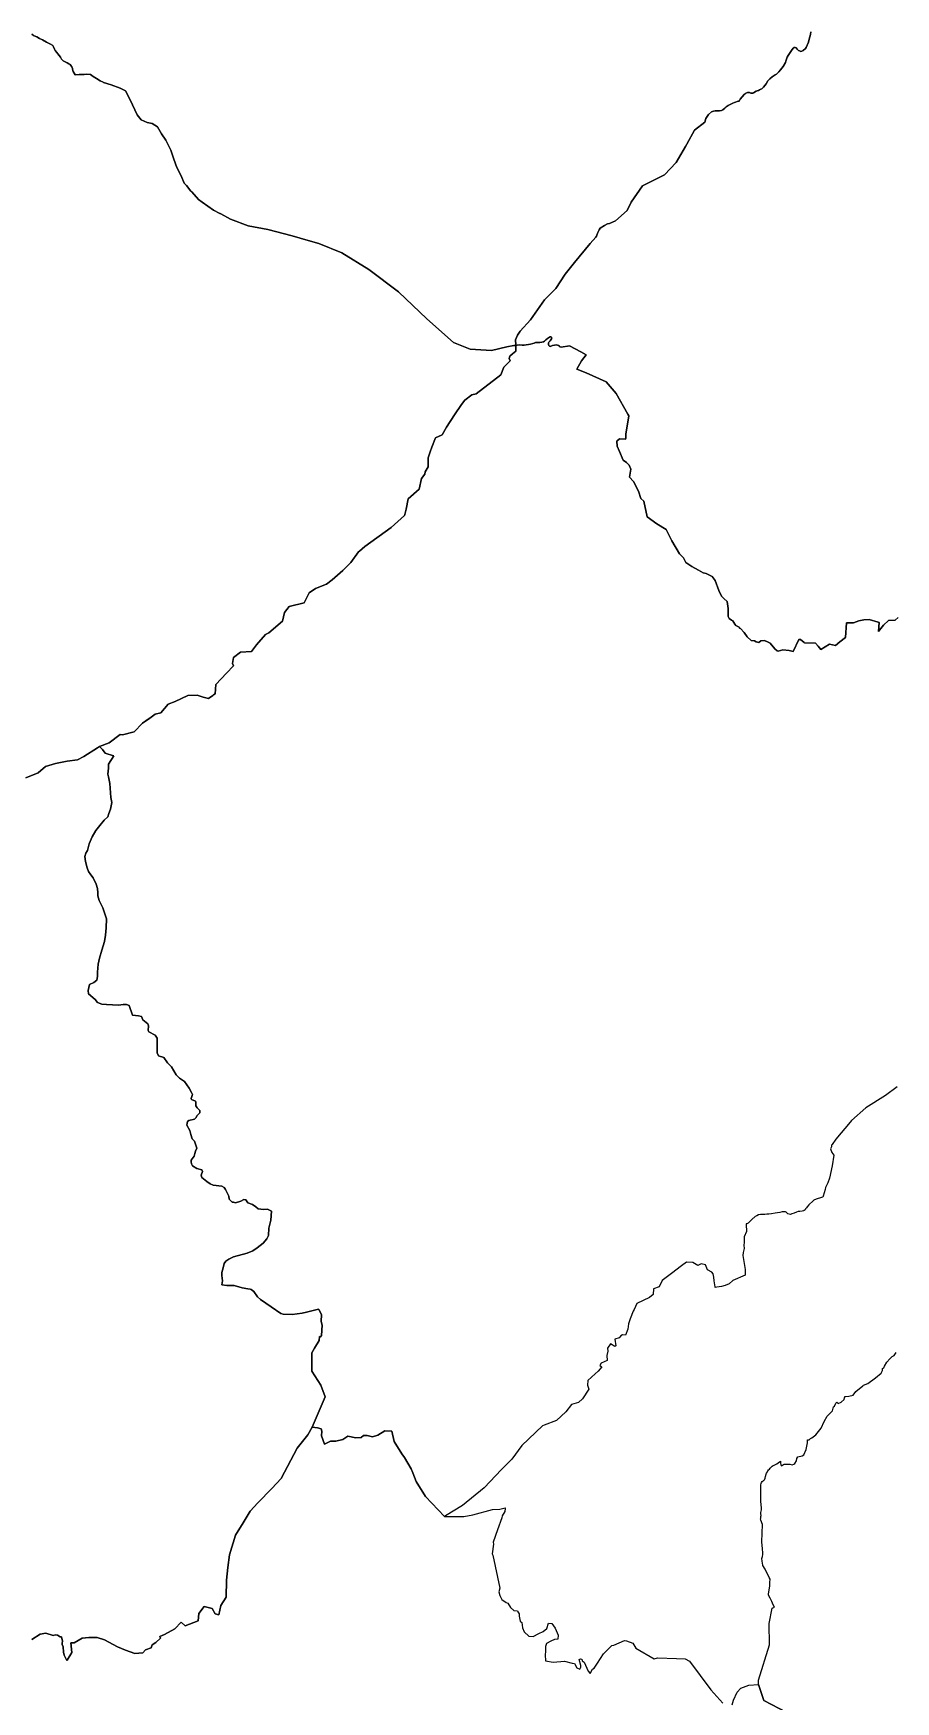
# Model space of a CAD drawing. Header units: metres. Extents: x 245125 to 394351, y 270578 to 4233311.
# Drawn here: x 297692 to 302523, y 4188598 to 4197938 of the extents above; entities that cross this region are included whole.
import ezdxf
from ezdxf.lldxf.tags import DXFTag

# ---------------------------------------------------------------- set-up
doc = ezdxf.new("R2010")
doc.units = ezdxf.units.M
doc.layers.add('ASTOTA', color=7, linetype='Continuous')
tags = doc.linetypes.add('HIDDEN', pattern=[0.375, 0.25, -0.125]).pattern_tags.tags
tags[6:7] = [DXFTag(74, 4), DXFTag(75, 0), DXFTag(340, '0'), DXFTag(46, 1.0), DXFTag(50, 0.0), DXFTag(44, 0.0), DXFTag(45, 0.0)]
tags[4:5] = [DXFTag(74, 4), DXFTag(75, 0), DXFTag(340, '0'), DXFTag(46, 1.0), DXFTag(50, 0.0), DXFTag(44, 0.0), DXFTag(45, 0.0)]

msp = doc.modelspace()

# ---------------------------------------------------------------- linework, layer by layer
at = {"layer": 'ASTOTA', "color": 253, "linetype": 'HIDDEN', "ltscale": 300}
for points in [[(297682.9, 4197932.8), (297692.6, 4197926.1), (297705.9, 4197920.8), (297712.2, 4197917.8), (297726.1, 4197910.1), (297743.1, 4197901.7), (297766.8, 4197888.5), (297770.6, 4197886.6), (297788.6, 4197877.5), (297801.8, 4197869.6), (297806.1, 4197862.8), (297810.8, 4197849.4), (297814.6, 4197842.9), (297824.7, 4197830.2), (297830.1, 4197822.7), (297843.9, 4197803.9), (297850.1, 4197793.9), (297860.1, 4197784.1), (297867.7, 4197779.9), (297870.1, 4197778.6), (297882, 4197772.6), (297890.9, 4197768.1), (297898, 4197763.2), (297902.6, 4197758.6), (297907.8, 4197751), (297911.5, 4197740.7), (297913, 4197729.1), (297914.6, 4197724.6), (297920.2, 4197714.7), (297927.2, 4197705.5), (297948.1, 4197707.9), (297968.2, 4197707.4), (297976.3, 4197707.2), (297992.5, 4197709), (298013.2, 4197708.2), (298027.6, 4197697.1), (298046.5, 4197685.2), (298066.7, 4197672.1), (298083.9, 4197664.4), (298085.9, 4197663.2), (298127.8, 4197650.5), (298179, 4197631), (298209.3, 4197617), (298234.5, 4197565.9), (298273.1, 4197481.8), (298296.1, 4197454.2), (298329.9, 4197438.4), (298357.1, 4197433.3), (298387.3, 4197414.3), (298409.7, 4197375), (298434, 4197339.8), (298462.3, 4197284.2), (298477.7, 4197238.5), (298489.1, 4197207.6), (298496.5, 4197187.4), (298520.4, 4197140.2), (298537.4, 4197099.5), (298550.6, 4197086.3), (298575.3, 4197055.2), (298575.7, 4197054.7), (298578, 4197051.8), (298579.3, 4197050.1), (298618, 4197007.1), (298638.3, 4196992.9), (298700.9, 4196949.1), (298738, 4196929.4), (298738.1, 4196929.4), (298742.3, 4196927.2), (298742.7, 4196926.9), (298796.3, 4196898.5), (298896.1, 4196861.2), (299006.9, 4196839.9), (299141.9, 4196803.9), (299232.8, 4196778.7), (299291.9, 4196762.3), (299421, 4196709.3), (299572.4, 4196615.4), (299738.2, 4196491.1), (299896, 4196339.8), (300045.8, 4196207.6), (300140, 4196170.7), (300258.6, 4196162.1), (300344.9, 4196183), (300385.1, 4196189.6), (300394.6, 4196191.2), (300394.6, 4196189.2), (300394.6, 4196188.4), (300394.7, 4196158), (300376, 4196143.8), (300360.9, 4196131), (300358.8, 4196117.7), (300363.7, 4196104.9), (300327.5, 4196068.7), (300311.7, 4196025.5), (300172.4, 4195920.6), (300149.4, 4195914.2), (300110.1, 4195885.1), (300091.7, 4195859.5), (300052, 4195803), (300006.9, 4195734), (299983.6, 4195691.1), (299945.3, 4195674.1), (299925.6, 4195621.6), (299915.9, 4195594.5), (299904.1, 4195561), (299904.6, 4195511.4), (299888.2, 4195483.5), (299885, 4195470.1), (299866.4, 4195445.7), (299853.8, 4195385.9), (299792, 4195331.9), (299780.2, 4195275), (299773.2, 4195244.5), (299772.3, 4195239.6), (299696.2, 4195172.5), (299549.1, 4195065.5), (299518.9, 4195038.4), (299514.6, 4195034.5), (299471, 4194975.5), (299425.3, 4194931.2), (299365.8, 4194877.8), (299334.1, 4194853.7), (299272.7, 4194830.7), (299238.5, 4194806.3), (299209.6, 4194749.6), (299125.6, 4194729.3), (299099.6, 4194694.9), (299088.9, 4194646.4), (299011.5, 4194581.4), (298992.4, 4194571.8), (298943.1, 4194514.5), (298915.3, 4194477.9), (298853.7, 4194472.9), (298813.4, 4194443.3), (298807.6, 4194409.7), (298814.1, 4194396.2), (298774.1, 4194356.2), (298715.4, 4194292.5), (298710.8, 4194240.3), (298701.9, 4194234.1), (298697.8, 4194231.2), (298673.8, 4194214.4), (298643.6, 4194220.8), (298610.2, 4194233.5), (298558.1, 4194230.8), (298487.3, 4194197.9), (298448.3, 4194182), (298407.1, 4194134.4), (298375.1, 4194127.2), (298344.1, 4194104), (298341.3, 4194102.1), (298336.1, 4194098.5), (298303.2, 4194076), (298257.2, 4194027.3), (298191.6, 4194011.5), (298178.1, 4194012.7), (298116.7, 4193965.9), (298062.1, 4193944.9), (298052.5, 4193938.9), (297974.6, 4193889.9), (297939.3, 4193871.7), (297881.7, 4193864), (297816.1, 4193850.2), (297760.4, 4193832.9), (297718.8, 4193798.9), (297651, 4193770.9)], [(302048.3, 4197945.8), (302046.3, 4197931.6), (302039.6, 4197904.9), (302034.5, 4197889), (302021.5, 4197859.6), (302017.5, 4197853.1), (302005.1, 4197841.6), (301998.6, 4197838.2), (301993.1, 4197836.9), (301987.7, 4197837.8), (301984, 4197839.6), (301979.4, 4197842.9), (301975, 4197846.2), (301971.2, 4197849.7), (301965.4, 4197856.2), (301961.3, 4197858.8), (301956.5, 4197859.4), (301953, 4197858.5), (301948.8, 4197855.7), (301939.2, 4197842.4), (301920.4, 4197814.4), (301915.3, 4197804.2), (301912, 4197794.3), (301910, 4197787.3), (301908.9, 4197781.8), (301906.2, 4197775.8), (301892.5, 4197752.9), (301886.3, 4197743.6), (301878.4, 4197734.7), (301868.7, 4197722.5), (301860, 4197713.2), (301855, 4197709.3), (301848.3, 4197705.2), (301831.5, 4197695.4), (301818.7, 4197683.9), (301807.4, 4197672), (301797.1, 4197654.6), (301791.2, 4197646.3), (301783.7, 4197637.7), (301778.4, 4197632.6), (301773, 4197628.3), (301768.1, 4197625.4), (301761.2, 4197621.7), (301754.2, 4197619), (301748, 4197616.8), (301742.6, 4197614.4), (301726.8, 4197604.9), (301722.5, 4197603.7), (301719, 4197603.2), (301715.4, 4197603.2), (301711.7, 4197603.9), (301704.2, 4197606.7), (301698.9, 4197607.4), (301693.6, 4197606.6), (301689.1, 4197605.2), (301684.3, 4197603), (301679.5, 4197599.9), (301674.4, 4197595.5), (301652.2, 4197569.3), (301645.9, 4197559.3), (301640.9, 4197558.1), (301621, 4197551.1), (301610.3, 4197546.9), (301600.9, 4197542.5), (301593, 4197538.3), (301584.2, 4197533.3), (301573.1, 4197525.8), (301565.7, 4197518.9), (301556, 4197510.4), (301547.8, 4197506.6), (301536.6, 4197505.1), (301525.5, 4197505), (301519.5, 4197504.7), (301513.2, 4197503.7), (301512, 4197504.5), (301502.7, 4197502.6), (301492.5, 4197498.8), (301475.2, 4197484.6), (301460.5, 4197461.4), (301455.1, 4197441.3), (301395.8, 4197395.6), (301352.6, 4197317), (301345.9, 4197304.7), (301294.5, 4197214.4), (301228.4, 4197145.4), (301105.5, 4197084.7), (301040.8, 4196993), (301018.9, 4196945.8), (300953, 4196888.2), (300919.8, 4196873.8), (300909.6, 4196870.8), (300908.6, 4196872.3), (300893, 4196863.1), (300868, 4196847.5), (300862.9, 4196838.4), (300855.2, 4196822.3), (300848.8, 4196809), (300847.9, 4196802.6), (300843.3, 4196797.1), (300811.5, 4196761.5), (300724.1, 4196654.3), (300671.6, 4196590.1), (300620, 4196509.1), (300555.4, 4196447.1), (300478.5, 4196333.5), (300420.6, 4196271.6), (300405.2, 4196248.7), (300394.5, 4196223.1), (300394.6, 4196193.7), (300394.6, 4196191.2), (300385.1, 4196189.6), (300344.9, 4196183), (300258.6, 4196162.1), (300140, 4196170.7), (300045.8, 4196207.6), (299896, 4196339.8), (299738.2, 4196491.1), (299572.4, 4196615.4), (299421, 4196709.3), (299291.9, 4196762.3), (299232.8, 4196778.7), (299141.9, 4196803.9), (299006.9, 4196839.9), (298896.1, 4196861.2), (298796.3, 4196898.5), (298742.7, 4196926.9), (298742.3, 4196927.2), (298738.1, 4196929.4), (298738, 4196929.4), (298700.9, 4196949.1), (298638.3, 4196992.9), (298618, 4197007.1), (298579.3, 4197050.1), (298578, 4197051.8), (298575.7, 4197054.7), (298575.3, 4197055.2), (298550.6, 4197086.3), (298537.4, 4197099.5), (298520.4, 4197140.2), (298496.5, 4197187.4), (298489.1, 4197207.6), (298477.7, 4197238.5), (298462.3, 4197284.2), (298434, 4197339.8), (298409.7, 4197375), (298387.3, 4197414.3), (298357.1, 4197433.3), (298329.9, 4197438.4), (298296.1, 4197454.2), (298273.1, 4197481.8), (298234.5, 4197565.9), (298209.3, 4197617), (298179, 4197631), (298127.8, 4197650.5), (298085.9, 4197663.2), (298083.9, 4197664.4), (298066.7, 4197672.1), (298046.5, 4197685.2), (298027.6, 4197697.1), (298013.2, 4197708.2), (297992.5, 4197709), (297976.3, 4197707.2), (297968.2, 4197707.4), (297948.1, 4197707.9), (297927.2, 4197705.5), (297920.2, 4197714.7), (297914.6, 4197724.6), (297913, 4197729.1), (297911.5, 4197740.7), (297907.8, 4197751), (297902.6, 4197758.6), (297898, 4197763.2), (297890.9, 4197768.1), (297882, 4197772.6), (297870.1, 4197778.6), (297867.7, 4197779.9), (297860.1, 4197784.1), (297850.1, 4197793.9), (297843.9, 4197803.9), (297830.1, 4197822.7), (297824.7, 4197830.2), (297814.6, 4197842.9), (297810.8, 4197849.4), (297806.1, 4197862.8), (297801.8, 4197869.6), (297788.6, 4197877.5), (297770.6, 4197886.6), (297766.8, 4197888.5), (297743.1, 4197901.7), (297726.1, 4197910.1), (297712.2, 4197917.8), (297705.9, 4197920.8), (297692.6, 4197926.1), (297682.9, 4197932.8)], [(302537.1, 4194668.3), (302521.5, 4194653.1), (302482.5, 4194650.8), (302454.4, 4194624.3), (302432.9, 4194596.8), (302427.4, 4194589.7), (302431.1, 4194640.6), (302426.1, 4194640.9), (302375.8, 4194656.8), (302344.5, 4194653.8), (302316.8, 4194649), (302286.8, 4194637.2), (302248.1, 4194637.2), (302242.5, 4194554.8), (302211, 4194531.1), (302185.5, 4194510.8), (302152.8, 4194518.8), (302103.8, 4194489.4), (302089.1, 4194507.2), (302075, 4194524.1), (302013.4, 4194525.2), (302010, 4194527.3), (301989.9, 4194543.8), (301980.4, 4194545.3), (301948.8, 4194476.6), (301941.8, 4194478.5), (301927.3, 4194482.5), (301891.1, 4194486.6), (301865.9, 4194479.8), (301858.8, 4194480.7), (301846.4, 4194492.9), (301820.5, 4194523.6), (301801.8, 4194533.3), (301786.7, 4194538), (301767.3, 4194537.6), (301756.2, 4194528.6), (301741.7, 4194531.1), (301731.9, 4194537.1), (301713.4, 4194539), (301690.9, 4194559.2), (301674, 4194583), (301654.4, 4194605.7), (301649, 4194608.5), (301645.8, 4194612.9), (301628.3, 4194622.2), (301623.3, 4194630.1), (301611.9, 4194648.7), (301603.1, 4194652.3), (301590.3, 4194662.3), (301584.9, 4194673.8), (301585.7, 4194691.5), (301585.1, 4194718.2), (301580.3, 4194756.5), (301560.3, 4194773.8), (301548.6, 4194786.8), (301532.3, 4194818.5), (301512.3, 4194874.3), (301495.8, 4194897.5), (301461.2, 4194913.4), (301444.8, 4194917.3), (301418.4, 4194932.6), (301381.9, 4194953.1), (301348.8, 4194976), (301334.4, 4195001.3), (301311.5, 4195023.3), (301269.2, 4195097.3), (301238, 4195160.4), (301186.1, 4195192.6), (301132.1, 4195231.1), (301112.9, 4195319), (301096.3, 4195334), (301082.6, 4195374.5), (301054.3, 4195429.6), (301032.6, 4195453.6), (301039.3, 4195498), (301030.3, 4195520.3), (301015.8, 4195535.4), (300996.8, 4195548.7), (300976, 4195596.5), (300963.7, 4195626.7), (300961, 4195655.2), (300977.1, 4195668.6), (301009.6, 4195665.5), (301011, 4195669.3), (301011.5, 4195694.4), (301028.6, 4195796.1), (301022.8, 4195806.5), (300958.4, 4195921.7), (300902.3, 4195987.4), (300789, 4196037.7), (300737.9, 4196057.3), (300763.1, 4196104.3), (300790.1, 4196138.2), (300758.7, 4196155.1), (300696.2, 4196188.9), (300648.5, 4196180.9), (300642.8, 4196183.1), (300639.4, 4196186.4), (300634.6, 4196190.9), (300628.2, 4196193.2), (300621.1, 4196194.3), (300611.2, 4196193.2), (300600.5, 4196189.9), (300588.5, 4196185.8), (300584.4, 4196186.1), (300580.6, 4196189.6), (300578.9, 4196196.5), (300578.9, 4196204.6), (300580.9, 4196210), (300587.4, 4196216.4), (300592.4, 4196222.9), (300595.6, 4196228), (300596.5, 4196232), (300596.1, 4196235), (300594.5, 4196237.5), (300590.8, 4196238.7), (300586.8, 4196238.3), (300583.8, 4196236.3), (300572.2, 4196229.7), (300563.2, 4196221.8), (300556.2, 4196214.1), (300550.6, 4196211.5), (300541.4, 4196209.1), (300530.8, 4196207.2), (300518.5, 4196207.9), (300509.5, 4196208.2), (300505.5, 4196207.2), (300497.7, 4196203.9), (300490.7, 4196201.6), (300478.1, 4196198.8), (300441.6, 4196193), (300431.3, 4196192.7), (300413.8, 4196193.4), (300403.5, 4196193), (300394.6, 4196191.2), (300394.6, 4196193.7), (300394.5, 4196223.1), (300405.2, 4196248.7), (300420.6, 4196271.6), (300478.5, 4196333.5), (300555.4, 4196447.1), (300620, 4196509.1), (300671.6, 4196590.1), (300724.1, 4196654.3), (300811.5, 4196761.5), (300843.3, 4196797.1), (300847.9, 4196802.6), (300848.8, 4196809), (300855.2, 4196822.3), (300862.9, 4196838.4), (300868, 4196847.5), (300893, 4196863.1), (300908.6, 4196872.3), (300909.6, 4196870.8), (300919.8, 4196873.8), (300953, 4196888.2), (301018.9, 4196945.8), (301040.8, 4196993), (301105.5, 4197084.7), (301228.4, 4197145.4), (301294.5, 4197214.4), (301345.9, 4197304.7), (301352.6, 4197317), (301395.8, 4197395.6), (301455.1, 4197441.3), (301460.5, 4197461.4), (301475.2, 4197484.6), (301492.5, 4197498.8), (301502.7, 4197502.6), (301512, 4197504.5), (301513.2, 4197503.7), (301519.5, 4197504.7), (301525.5, 4197505), (301536.6, 4197505.1), (301547.8, 4197506.6), (301556, 4197510.4), (301565.7, 4197518.9), (301573.1, 4197525.8), (301584.2, 4197533.3), (301593, 4197538.3), (301600.9, 4197542.5), (301610.3, 4197546.9), (301621, 4197551.1), (301640.9, 4197558.1), (301645.9, 4197559.3), (301652.2, 4197569.3), (301674.4, 4197595.5), (301679.5, 4197599.9), (301684.3, 4197603), (301689.1, 4197605.2), (301693.6, 4197606.6), (301698.9, 4197607.4), (301704.2, 4197606.7), (301711.7, 4197603.9), (301715.4, 4197603.2), (301719, 4197603.2), (301722.5, 4197603.7), (301726.8, 4197604.9), (301742.6, 4197614.4), (301748, 4197616.8), (301754.2, 4197619), (301761.2, 4197621.7), (301768.1, 4197625.4), (301773, 4197628.3), (301778.4, 4197632.6), (301783.7, 4197637.7), (301791.2, 4197646.3), (301797.1, 4197654.6), (301807.4, 4197672), (301818.7, 4197683.9), (301831.5, 4197695.4), (301848.3, 4197705.2), (301855, 4197709.3), (301860, 4197713.2), (301868.7, 4197722.5), (301878.4, 4197734.7), (301886.3, 4197743.6), (301892.5, 4197752.9), (301906.2, 4197775.8), (301908.9, 4197781.8), (301910, 4197787.3), (301912, 4197794.3), (301915.3, 4197804.2), (301920.4, 4197814.4), (301939.2, 4197842.4), (301948.8, 4197855.7), (301953, 4197858.5), (301956.5, 4197859.4), (301961.3, 4197858.8), (301965.4, 4197856.2), (301971.2, 4197849.7), (301975, 4197846.2), (301979.4, 4197842.9), (301984, 4197839.6), (301987.7, 4197837.8), (301993.1, 4197836.9), (301998.6, 4197838.2), (302005.1, 4197841.6), (302017.5, 4197853.1), (302021.5, 4197859.6), (302034.5, 4197889), (302039.6, 4197904.9), (302046.3, 4197931.6), (302048.3, 4197945.8)], [(302532.4, 4192040.7), (302466.9, 4191990.9), (302356.3, 4191922.1), (302276.9, 4191851.4), (302268.5, 4191842.7), (302187.7, 4191747.7), (302168, 4191718.1), (302164.6, 4191713), (302164.2, 4191703.6), (302158.2, 4191692.3), (302165.3, 4191672.9), (302177.1, 4191657.8), (302168.4, 4191597.2), (302152.4, 4191528.1), (302144.3, 4191501.9), (302131.1, 4191477.4), (302127.9, 4191465.5), (302117.5, 4191427.4), (302116.1, 4191422.4), (302108.7, 4191421), (302078, 4191410.7), (302065.9, 4191405.5), (302061.4, 4191401.7), (302037.8, 4191378.7), (302027.4, 4191368.3), (302023.4, 4191363.4), (302019.1, 4191356.3), (302015.8, 4191350.9), (302011.1, 4191347.2), (302006.6, 4191345), (301999.7, 4191343.6), (301987.2, 4191342.7), (301976.7, 4191341.2), (301968.3, 4191339.1), (301954, 4191332.9), (301942.3, 4191328.4), (301934.1, 4191325.7), (301925.9, 4191326.4), (301919.9, 4191328.9), (301915.3, 4191332.9), (301910.4, 4191337.9), (301906.1, 4191339.8), (301898, 4191340.3), (301887.9, 4191339.8), (301875.2, 4191337.1), (301848, 4191332.8), (301828.2, 4191329.1), (301812, 4191327.8), (301801.7, 4191327.2), (301789.9, 4191325.9), (301773.3, 4191326.1), (301765.3, 4191325.7), (301755.9, 4191322.8), (301746, 4191318.6), (301736.3, 4191313.4), (301718, 4191296.4), (301697.1, 4191277.2), (301689.3, 4191273.8), (301686.6, 4191274), (301686.2, 4191269.1), (301687.2, 4191229.7), (301674, 4191201.2), (301675.2, 4191169), (301672.6, 4191153.1), (301675.1, 4191134.5), (301669.1, 4191112.8), (301667, 4191095.6), (301680.7, 4191018), (301680.8, 4190985.4), (301611.1, 4190956.2), (301591, 4190937.4), (301569, 4190927.7), (301548.3, 4190922.4), (301522.2, 4190919.4), (301512.1, 4190916.3), (301511.6, 4190920.5), (301507.5, 4190953.6), (301504.1, 4190975.4), (301501.4, 4190993.8), (301493.2, 4191003.3), (301469.4, 4191016.2), (301457.8, 4191042.8), (301433.9, 4191049.6), (301414.2, 4191040.1), (301386.9, 4191055.7), (301352.1, 4191058.5), (301323.3, 4191038.4), (301267.4, 4190995.5), (301214.9, 4190956.7), (301197.9, 4190920.6), (301166.9, 4190910), (301164.5, 4190877), (301143.4, 4190861.3), (301073.5, 4190827), (301058.1, 4190794.3), (301053.7, 4190783.8), (301036.5, 4190742), (301026.5, 4190713.3), (301023.5, 4190682.7), (301010.3, 4190649.7), (300993.6, 4190651.2), (300984, 4190645.9), (300974.4, 4190634.2), (300950.8, 4190627.6), (300956.4, 4190590.3), (300950.4, 4190586.1), (300925.8, 4190600.9), (300908.8, 4190577.9), (300910.9, 4190560.6), (300904.5, 4190536.3), (300906.3, 4190508.7), (300872.6, 4190493.8), (300866.6, 4190479.9), (300877.2, 4190471.8), (300856.5, 4190449), (300839.8, 4190433.3), (300798.8, 4190396), (300796.7, 4190369), (300803.7, 4190347.9), (300768.2, 4190293.4), (300745.7, 4190273.1), (300708.1, 4190260.9), (300676.5, 4190220.2), (300622.5, 4190171.5), (300554.6, 4190145.3), (300545.2, 4190141.7), (300428.6, 4190031.3), (300373.6, 4189954.8), (300314.7, 4189898.6), (300217.4, 4189795.1), (300096, 4189696.5), (300001.6, 4189639), (299995, 4189635), (299890, 4189747), (299836.6, 4189831.2), (299817.6, 4189878.5), (299808.7, 4189901), (299771, 4189965), (299756, 4189985), (299713.5, 4190055), (299700.8, 4190113.2), (299660.6, 4190113.7), (299621.9, 4190089.4), (299592.3, 4190080.2), (299562.4, 4190087.2), (299542.5, 4190087.3), (299528, 4190077.6), (299499.6, 4190074.1), (299453.6, 4190084.6), (299425.6, 4190066.3), (299387.1, 4190055.9), (299356.8, 4190055.4), (299323.4, 4190040.1), (299306, 4190085.3), (299308, 4190111.9), (299305, 4190124.5), (299285, 4190131.5), (299255, 4190135), (299277.5, 4190187.7), (299327.2, 4190304.3), (299302.1, 4190370), (299251.9, 4190448.4), (299252.1, 4190551), (299268.2, 4190577), (299293.6, 4190620.5), (299294.6, 4190643.2), (299301.6, 4190640.3), (299307.1, 4190648.7), (299309.6, 4190706.5), (299303.9, 4190726.6), (299306.1, 4190765.3), (299292.1, 4190793.9), (299290.7, 4190795.3), (299222.5, 4190778.6), (299198.6, 4190772), (299143.1, 4190765.8), (299091, 4190767.5), (299078.1, 4190770.3), (299025.2, 4190808.7), (298964.4, 4190849.9), (298948.9, 4190863.9), (298928, 4190894.5), (298912.1, 4190905.2), (298907, 4190906.5), (298894.1, 4190909.7), (298862.6, 4190915.5), (298816.5, 4190928.1), (298775.9, 4190928.4), (298748.3, 4190932.2), (298751.1, 4190954.3), (298748.8, 4190984), (298748.8, 4191000), (298754.9, 4191026.6), (298762, 4191051.1), (298770.5, 4191063.9), (298787.3, 4191075.9), (298813.7, 4191088.3), (298889.4, 4191109.6), (298922.5, 4191122.8), (298945.4, 4191138.2), (298979.1, 4191165.6), (298999.5, 4191188.7), (299008.9, 4191208.3), (299011.8, 4191249.6), (299022.9, 4191293.5), (299027.3, 4191344.1), (299004.8, 4191354.5), (298982.5, 4191352.5), (298952, 4191357.6), (298937.9, 4191367.5), (298920.1, 4191381.5), (298893.2, 4191390.1), (298881.9, 4191407.3), (298872.2, 4191409.8), (298854.5, 4191399.2), (298824.8, 4191391.5), (298813.2, 4191393.5), (298806.8, 4191394.6), (298788.8, 4191411.1), (298788.4, 4191427.1), (298769.5, 4191464.6), (298761.1, 4191475.6), (298748.8, 4191483.5), (298700, 4191489.8), (298682.7, 4191497.3), (298664.5, 4191509.3), (298636.5, 4191533.4), (298632.6, 4191545.1), (298640.9, 4191565.6), (298636.8, 4191575.7), (298607.3, 4191582.4), (298584.7, 4191598), (298578.5, 4191608.7), (298576.1, 4191619.4), (298576.7, 4191628.7), (298582.5, 4191637.4), (298592.8, 4191652.1), (298596.1, 4191666.4), (298600.3, 4191680.2), (298607.9, 4191696.2), (298599.8, 4191725.6), (298594.6, 4191735.9), (298582.2, 4191749.1), (298574.3, 4191774), (298568.5, 4191795.7), (298553.1, 4191826.1), (298553.6, 4191836.2), (298556.3, 4191846.7), (298563.1, 4191851), (298595, 4191858.3), (298603.2, 4191866.1), (298609.8, 4191879.4), (298618.1, 4191887.1), (298625.2, 4191893.8), (298625.9, 4191908.3), (298609.5, 4191921.9), (298602.6, 4191933.3), (298603.1, 4191953.9), (298600.2, 4191959.7), (298578.5, 4191970), (298575.8, 4191973.9), (298583.7, 4191997.8), (298577.5, 4192007.7), (298566.1, 4192033.3), (298539.8, 4192069.8), (298511.9, 4192087.9), (298492.7, 4192106.8), (298466, 4192152), (298443.3, 4192174.6), (298423.7, 4192204.4), (298394.1, 4192214.5), (298386.7, 4192229.5), (298385.6, 4192286.3), (298385.7, 4192312.6), (298374.6, 4192329.4), (298339.2, 4192347.6), (298336, 4192354.9), (298336.5, 4192381.3), (298333.3, 4192392.6), (298304.9, 4192415.6), (298297.7, 4192433.5), (298282.3, 4192437.5), (298248.1, 4192440.9), (298228.2, 4192496.3), (298214, 4192500.9), (298195.7, 4192501.9), (298168.8, 4192497.3), (298102.8, 4192500.2), (298075.9, 4192503.5), (298051.1, 4192511.9), (298038.9, 4192529.7), (298001.3, 4192560.6), (297998.6, 4192579.1), (298002.3, 4192596.8), (298006.7, 4192612.6), (298030.4, 4192623.7), (298047.4, 4192637.8), (298050.9, 4192658.6), (298052, 4192682.6), (298054.6, 4192726.9), (298062.3, 4192759.9), (298075.4, 4192804.5), (298091.2, 4192853.1), (298096.4, 4192889), (298099.7, 4192930.4), (298103, 4192980.4), (298081.9, 4193042.2), (298061, 4193082.4), (298053.6, 4193110.3), (298054.2, 4193126.8), (298052.5, 4193151.4), (298043.4, 4193174.9), (298026.6, 4193210.7), (298013.7, 4193227.5), (298000.8, 4193245.3), (297993.9, 4193266.2), (297985.3, 4193300.8), (297980.8, 4193330.5), (297986.5, 4193347.9), (297996.1, 4193362.7), (298005.3, 4193400.2), (298021.2, 4193439.6), (298042.2, 4193475.5), (298064.2, 4193502.4), (298089.9, 4193532.3), (298109.9, 4193552.1), (298114.6, 4193570.4), (298124.1, 4193594.8), (298131.7, 4193631.7), (298127.2, 4193659.4), (298125.4, 4193686.6), (298120.8, 4193737.5), (298113.1, 4193775.1), (298109.1, 4193789.7), (298114.1, 4193824.5), (298112.4, 4193847.4), (298142.4, 4193892.3), (298140.6, 4193892.9), (298093.8, 4193908.4), (298080.4, 4193928), (298062.1, 4193944.9), (298116.7, 4193965.9), (298178.1, 4194012.7), (298191.6, 4194011.5), (298257.2, 4194027.3), (298303.2, 4194076), (298344.1, 4194104), (298375.1, 4194127.2), (298407.1, 4194134.4), (298448.3, 4194182), (298487.3, 4194197.9), (298558.1, 4194230.8), (298610.2, 4194233.5), (298643.6, 4194220.8), (298673.8, 4194214.4), (298697.8, 4194231.2), (298701.9, 4194234.1), (298710.8, 4194240.3), (298715.4, 4194292.5), (298774.1, 4194356.2), (298814.1, 4194396.2), (298807.6, 4194409.7), (298813.4, 4194443.3), (298853.7, 4194472.9), (298915.3, 4194477.9), (298943.1, 4194514.5), (298992.4, 4194571.8), (299011.5, 4194581.4), (299088.9, 4194646.4), (299099.6, 4194694.9), (299125.6, 4194729.3), (299209.6, 4194749.6), (299238.5, 4194806.3), (299272.7, 4194830.7), (299334.1, 4194853.7), (299365.8, 4194877.8), (299425.3, 4194931.2), (299471, 4194975.5), (299514.6, 4195034.5), (299518.9, 4195038.4), (299549.1, 4195065.5), (299696.2, 4195172.5), (299772.3, 4195239.6), (299773.2, 4195244.5), (299780.2, 4195275), (299792, 4195331.9), (299853.8, 4195385.9), (299866.4, 4195445.7), (299885, 4195470.1), (299888.2, 4195483.5), (299904.6, 4195511.4), (299904.1, 4195561), (299915.9, 4195594.5), (299925.6, 4195621.6), (299945.3, 4195674.1), (299983.6, 4195691.1), (300006.9, 4195734), (300052, 4195803), (300091.7, 4195859.5), (300110.1, 4195885.1), (300149.4, 4195914.2), (300172.4, 4195920.6), (300311.7, 4196025.5), (300327.5, 4196068.7), (300363.7, 4196104.9), (300358.8, 4196117.7), (300360.9, 4196131), (300376, 4196143.8), (300394.7, 4196158), (300394.6, 4196188.4), (300394.6, 4196191.2), (300403.5, 4196193), (300413.8, 4196193.4), (300431.3, 4196192.7), (300441.6, 4196193), (300478.1, 4196198.8), (300490.7, 4196201.6), (300497.7, 4196203.9), (300505.5, 4196207.2), (300509.5, 4196208.2), (300518.5, 4196207.9), (300530.8, 4196207.2), (300541.4, 4196209.1), (300550.6, 4196211.5), (300556.2, 4196214.1), (300563.2, 4196221.8), (300572.2, 4196229.7), (300583.8, 4196236.3), (300586.8, 4196238.3), (300590.8, 4196238.7), (300594.5, 4196237.5), (300596.1, 4196235), (300596.5, 4196232), (300595.6, 4196228), (300592.4, 4196222.9), (300587.4, 4196216.4), (300580.9, 4196210), (300578.9, 4196204.6), (300578.9, 4196196.5), (300580.6, 4196189.6), (300584.4, 4196186.1), (300588.5, 4196185.8), (300600.5, 4196189.9), (300611.2, 4196193.2), (300621.1, 4196194.3), (300628.2, 4196193.2), (300634.6, 4196190.9), (300639.4, 4196186.4), (300642.8, 4196183.1), (300648.5, 4196180.9), (300696.2, 4196188.9), (300758.7, 4196155.1), (300790.1, 4196138.2), (300763.1, 4196104.3), (300737.9, 4196057.3), (300789, 4196037.7), (300902.3, 4195987.4), (300958.4, 4195921.7), (301022.8, 4195806.5), (301028.6, 4195796.1), (301011.5, 4195694.4), (301011, 4195669.3), (301009.6, 4195665.5), (300977.1, 4195668.6), (300961, 4195655.2), (300963.7, 4195626.7), (300976, 4195596.5), (300996.8, 4195548.7), (301015.8, 4195535.4), (301030.3, 4195520.3), (301039.3, 4195498), (301032.6, 4195453.6), (301054.3, 4195429.6), (301082.6, 4195374.5), (301096.3, 4195334), (301112.9, 4195319), (301132.1, 4195231.1), (301186.1, 4195192.6), (301238, 4195160.4), (301269.2, 4195097.3), (301311.5, 4195023.3), (301334.4, 4195001.3), (301348.8, 4194976), (301381.9, 4194953.1), (301418.4, 4194932.6), (301444.8, 4194917.3), (301461.2, 4194913.4), (301495.8, 4194897.5), (301512.3, 4194874.3), (301532.3, 4194818.5), (301548.6, 4194786.8), (301560.3, 4194773.8), (301580.3, 4194756.5), (301585.1, 4194718.2), (301585.7, 4194691.5), (301584.9, 4194673.8), (301590.3, 4194662.3), (301603.1, 4194652.3), (301611.9, 4194648.7), (301623.3, 4194630.1), (301628.3, 4194622.2), (301645.8, 4194612.9), (301649, 4194608.5), (301654.4, 4194605.7), (301674, 4194583), (301690.9, 4194559.2), (301713.4, 4194539), (301731.9, 4194537.1), (301741.7, 4194531.1), (301756.2, 4194528.6), (301767.3, 4194537.6), (301786.7, 4194538), (301801.8, 4194533.3), (301820.5, 4194523.6), (301846.4, 4194492.9), (301858.8, 4194480.7), (301865.9, 4194479.8), (301891.1, 4194486.6), (301927.3, 4194482.5), (301941.8, 4194478.5), (301948.8, 4194476.6), (301980.4, 4194545.3), (301989.9, 4194543.8), (302010, 4194527.3), (302013.4, 4194525.2), (302075, 4194524.1), (302089.1, 4194507.2), (302103.8, 4194489.4), (302152.8, 4194518.8), (302185.5, 4194510.8), (302211, 4194531.1), (302242.5, 4194554.8), (302248.1, 4194637.2), (302286.8, 4194637.2), (302316.8, 4194649), (302344.5, 4194653.8), (302375.8, 4194656.8), (302426.1, 4194640.9), (302431.1, 4194640.6), (302427.4, 4194589.7), (302432.9, 4194596.8), (302454.4, 4194624.3), (302482.5, 4194650.8), (302521.5, 4194653.1), (302537.1, 4194668.3)], [(297651, 4193770.9), (297718.8, 4193798.9), (297760.4, 4193832.9), (297816.1, 4193850.2), (297881.7, 4193864), (297939.3, 4193871.7), (297974.6, 4193889.9), (298052.5, 4193938.9), (298062.1, 4193944.9), (298080.4, 4193928), (298093.8, 4193908.4), (298140.6, 4193892.9), (298142.4, 4193892.3), (298112.4, 4193847.4), (298114.1, 4193824.5), (298109.1, 4193789.7), (298113.1, 4193775.1), (298120.8, 4193737.5), (298125.4, 4193686.6), (298127.2, 4193659.4), (298131.7, 4193631.7), (298124.1, 4193594.8), (298114.6, 4193570.4), (298109.9, 4193552.1), (298089.9, 4193532.3), (298064.2, 4193502.4), (298042.2, 4193475.5), (298021.2, 4193439.6), (298005.3, 4193400.2), (297996.1, 4193362.7), (297986.5, 4193347.9), (297980.8, 4193330.5), (297985.3, 4193300.8), (297993.9, 4193266.2), (298000.8, 4193245.3), (298013.7, 4193227.5), (298026.6, 4193210.7), (298043.4, 4193174.9), (298052.5, 4193151.4), (298054.2, 4193126.8), (298053.6, 4193110.3), (298061, 4193082.4), (298081.9, 4193042.2), (298103, 4192980.4), (298099.7, 4192930.4), (298096.4, 4192889), (298091.2, 4192853.1), (298075.4, 4192804.5), (298062.3, 4192759.9), (298054.6, 4192726.9), (298052, 4192682.6), (298050.9, 4192658.6), (298047.4, 4192637.8), (298030.4, 4192623.7), (298006.7, 4192612.6), (298002.3, 4192596.8), (297998.6, 4192579.1), (298001.3, 4192560.6), (298038.9, 4192529.7), (298051.1, 4192511.9), (298075.9, 4192503.5), (298102.8, 4192500.2), (298168.8, 4192497.3), (298195.7, 4192501.9), (298214, 4192500.9), (298228.2, 4192496.3), (298248.1, 4192440.9), (298282.3, 4192437.5), (298297.7, 4192433.5), (298304.9, 4192415.6), (298333.3, 4192392.6), (298336.5, 4192381.3), (298336, 4192354.9), (298339.2, 4192347.6), (298374.6, 4192329.4), (298385.7, 4192312.6), (298385.6, 4192286.3), (298386.7, 4192229.5), (298394.1, 4192214.5), (298423.7, 4192204.4), (298443.3, 4192174.6), (298466, 4192152), (298492.7, 4192106.8), (298511.9, 4192087.9), (298539.8, 4192069.8), (298566.1, 4192033.3), (298577.5, 4192007.7), (298583.7, 4191997.8), (298575.8, 4191973.9), (298578.5, 4191970), (298600.2, 4191959.7), (298603.1, 4191953.9), (298602.6, 4191933.3), (298609.5, 4191921.9), (298625.9, 4191908.3), (298625.2, 4191893.8), (298618.1, 4191887.1), (298609.8, 4191879.4), (298603.2, 4191866.1), (298595, 4191858.3), (298563.1, 4191851), (298556.3, 4191846.7), (298553.6, 4191836.2), (298553.1, 4191826.1), (298568.5, 4191795.7), (298574.3, 4191774), (298582.2, 4191749.1), (298594.6, 4191735.9), (298599.8, 4191725.6), (298607.9, 4191696.2), (298600.3, 4191680.2), (298596.1, 4191666.4), (298592.8, 4191652.1), (298582.5, 4191637.4), (298576.7, 4191628.7), (298576.1, 4191619.4), (298578.5, 4191608.7), (298584.7, 4191598), (298607.3, 4191582.4), (298636.8, 4191575.7), (298640.9, 4191565.6), (298632.6, 4191545.1), (298636.5, 4191533.4), (298664.5, 4191509.3), (298682.7, 4191497.3), (298700, 4191489.8), (298748.8, 4191483.5), (298761.1, 4191475.6), (298769.5, 4191464.6), (298788.4, 4191427.1), (298788.8, 4191411.1), (298806.8, 4191394.6), (298813.2, 4191393.5), (298824.8, 4191391.5), (298854.5, 4191399.2), (298872.2, 4191409.8), (298881.9, 4191407.3), (298893.2, 4191390.1), (298920.1, 4191381.5), (298937.9, 4191367.5), (298952, 4191357.6), (298982.5, 4191352.5), (299004.8, 4191354.5), (299027.3, 4191344.1), (299022.9, 4191293.5), (299011.8, 4191249.6), (299008.9, 4191208.3), (298999.5, 4191188.7), (298979.1, 4191165.6), (298945.4, 4191138.2), (298922.5, 4191122.8), (298889.4, 4191109.6), (298813.7, 4191088.3), (298787.3, 4191075.9), (298770.5, 4191063.9), (298762, 4191051.1), (298754.9, 4191026.6), (298748.8, 4191000), (298748.8, 4190984), (298751.1, 4190954.3), (298748.3, 4190932.2), (298775.9, 4190928.4), (298816.5, 4190928.1), (298862.6, 4190915.5), (298894.1, 4190909.7), (298907, 4190906.5), (298912.1, 4190905.2), (298928, 4190894.5), (298948.9, 4190863.9), (298964.4, 4190849.9), (299025.2, 4190808.7), (299078.1, 4190770.3), (299091, 4190767.5), (299143.1, 4190765.8), (299198.6, 4190772), (299222.5, 4190778.6), (299290.7, 4190795.3), (299292.1, 4190793.9), (299306.1, 4190765.3), (299303.9, 4190726.6), (299309.6, 4190706.5), (299307.1, 4190648.7), (299301.6, 4190640.3), (299294.6, 4190643.2), (299293.6, 4190620.5), (299268.2, 4190577), (299252.1, 4190551), (299251.9, 4190448.4), (299302.1, 4190370), (299327.2, 4190304.3), (299277.5, 4190187.7), (299255, 4190135), (299229.3, 4190090.9), (299169.8, 4190018), (299080.7, 4189847.2), (299028.7, 4189790.4), (298949.2, 4189711.1), (298907.9, 4189663.9), (298867.1, 4189598.9), (298824.5, 4189530.9), (298791.4, 4189419.3), (298782.4, 4189348.5), (298773.5, 4189278.9), (298772.7, 4189183.4), (298743.4, 4189136.2), (298731, 4189083.4), (298710.4, 4189089.8), (298694.7, 4189119.2), (298650.1, 4189130.2), (298619.3, 4189091.6), (298616.6, 4189051.2), (298542.7, 4189022.3), (298520.3, 4189042.7), (298485.7, 4189006), (298426.2, 4188974.1), (298401.8, 4188962.8), (298404.1, 4188953.3), (298377.7, 4188928.4), (298358, 4188916), (298352.6, 4188898.9), (298321.5, 4188887.6), (298305.3, 4188871.4), (298261, 4188867.5), (298208.2, 4188886.6), (298162.9, 4188905.4), (298091.1, 4188944.3), (298049.2, 4188956.7), (298003, 4188957.2), (297965.7, 4188952.8), (297920.9, 4188926.6), (297902.4, 4188926.8), (297907.8, 4188873.7), (297882.2, 4188829.3), (297880.5, 4188828.2), (297865.5, 4188858.9), (297862.1, 4188875.7), (297858.9, 4188904.4), (297854.3, 4188917.2), (297853.4, 4188923.7), (297854.7, 4188937.7), (297852.6, 4188952), (297850, 4188961.2), (297848, 4188960.8), (297842.9, 4188961.4), (297828.1, 4188970.9), (297816.3, 4188972.6), (297804.2, 4188969), (297762.4, 4188980.5), (297730.4, 4188975.4), (297683.3, 4188946)], [(301913.1, 4188538.1), (301785, 4188605), (301755.1, 4188694.4), (301755.2, 4188718.6), (301816.9, 4188916.5), (301815, 4189035), (301831.9, 4189120.6), (301843.8, 4189127.1), (301837.2, 4189139.2), (301829, 4189158.7), (301820.9, 4189178.2), (301811.2, 4189193.7), (301810.1, 4189202.4), (301817.8, 4189244.3), (301818.6, 4189265.6), (301819.7, 4189284.6), (301814.6, 4189292.6), (301791.8, 4189339.4), (301780, 4189360.1), (301778.6, 4189362.5), (301776.3, 4189385.1), (301774.3, 4189399.5), (301777.2, 4189410.8), (301779.8, 4189421.2), (301779.1, 4189431.7), (301776.6, 4189454.3), (301773.4, 4189492.2), (301777.7, 4189590.1), (301767.8, 4189614.7), (301766.9, 4189621), (301767.7, 4189625.6), (301768.5, 4189633.7), (301769.1, 4189640.6), (301768.4, 4189650), (301768.9, 4189656.8), (301770.5, 4189664.2), (301771.3, 4189671.8), (301771.5, 4189678.9), (301771, 4189687.2), (301770.3, 4189696.6), (301768.8, 4189723.6), (301767.9, 4189742.7), (301768.4, 4189780), (301769, 4189811.5), (301769.5, 4189818.7), (301771.7, 4189824.6), (301775.4, 4189830.2), (301781.2, 4189834.5), (301785.6, 4189837.6), (301788.5, 4189840.6), (301790.3, 4189843.9), (301791.8, 4189849.7), (301794, 4189858.7), (301798.2, 4189871.4), (301800.5, 4189877), (301804.5, 4189884.3), (301808.2, 4189890.1), (301811.6, 4189894.9), (301815.8, 4189899.8), (301821.1, 4189905.4), (301825, 4189909.1), (301829.1, 4189914.4), (301832.1, 4189917.2), (301837.2, 4189919.5), (301842.4, 4189922), (301850.3, 4189926.1), (301857.1, 4189929.9), (301865.2, 4189935.1), (301873.1, 4189940.7), (301878.2, 4189945), (301878.2, 4189941), (301878.1, 4189934.3), (301880.2, 4189923.3), (301881.5, 4189919.6), (301884.9, 4189918.6), (301889, 4189921.7), (301894.6, 4189926.3), (301899.7, 4189927.6), (301907.7, 4189928.4), (301920.3, 4189928), (301929.8, 4189927.5), (301943.9, 4189924.4), (301953.2, 4189926.8), (301957.8, 4189931), (301968, 4189945.3), (301970.2, 4189960), (301975.1, 4189969.5), (301998.8, 4189974.5), (302008.9, 4189980.6), (302021.5, 4190010.5), (302028.7, 4190046.7), (302030.3, 4190063.8), (302039.7, 4190064.4), (302046.8, 4190071.7), (302053.4, 4190075.1), (302075.6, 4190091.3), (302106.5, 4190129.7), (302122.9, 4190166.5), (302140.2, 4190195.6), (302170.4, 4190225.8), (302175.5, 4190248.8), (302181.6, 4190253), (302189, 4190269), (302194.3, 4190274.2), (302201.7, 4190266.8), (302217.9, 4190274.8), (302234.8, 4190290.4), (302239.3, 4190305.5), (302243.7, 4190306.3), (302260.4, 4190308.2), (302284.8, 4190314.3), (302299.9, 4190335.2), (302339.3, 4190366.4), (302343, 4190369.3), (302366.8, 4190379), (302411.2, 4190410.8), (302442.9, 4190437.7), (302449.5, 4190452.7), (302449.1, 4190463.5), (302457.2, 4190466.6), (302461.6, 4190475.8), (302474.5, 4190498.1), (302490.3, 4190517.9), (302503.9, 4190529.6), (302514.8, 4190535.5), (302526.3, 4190552.3)], [(297683.3, 4188946), (297730.4, 4188975.4), (297762.4, 4188980.5), (297804.2, 4188969), (297816.3, 4188972.6), (297828.1, 4188970.9), (297842.9, 4188961.4), (297848, 4188960.8), (297850, 4188961.2), (297852.6, 4188952), (297854.7, 4188937.7), (297853.4, 4188923.7), (297854.3, 4188917.2), (297858.9, 4188904.4), (297862.1, 4188875.7), (297865.5, 4188858.9), (297880.5, 4188828.2), (297882.2, 4188829.3), (297907.8, 4188873.7), (297902.4, 4188926.8), (297920.9, 4188926.6), (297965.7, 4188952.8), (298003, 4188957.2), (298049.2, 4188956.7), (298091.1, 4188944.3), (298162.9, 4188905.4), (298208.2, 4188886.6), (298261, 4188867.5), (298305.3, 4188871.4), (298321.5, 4188887.6), (298352.6, 4188898.9), (298358, 4188916), (298377.7, 4188928.4), (298404.1, 4188953.3), (298401.8, 4188962.8), (298426.2, 4188974.1), (298485.7, 4189006), (298520.3, 4189042.7), (298542.7, 4189022.3), (298616.6, 4189051.2), (298619.3, 4189091.6), (298650.1, 4189130.2), (298694.7, 4189119.2), (298710.4, 4189089.8), (298731, 4189083.4), (298743.4, 4189136.2), (298772.7, 4189183.4), (298773.5, 4189278.9), (298782.4, 4189348.5), (298791.4, 4189419.3), (298824.5, 4189530.9), (298867.1, 4189598.9), (298907.9, 4189663.9), (298949.2, 4189711.1), (299028.7, 4189790.4), (299080.7, 4189847.2), (299169.8, 4190018), (299229.3, 4190090.9), (299255, 4190135), (299285, 4190131.5), (299305, 4190124.5), (299308, 4190111.9), (299306, 4190085.3), (299323.4, 4190040.1), (299356.8, 4190055.4), (299387.1, 4190055.9), (299425.6, 4190066.3), (299453.6, 4190084.6), (299499.6, 4190074.1), (299528, 4190077.6), (299542.5, 4190087.3), (299562.4, 4190087.2), (299592.3, 4190080.2), (299621.9, 4190089.4), (299660.6, 4190113.7), (299700.8, 4190113.2), (299713.5, 4190055), (299756, 4189985), (299771, 4189965), (299808.7, 4189901), (299817.6, 4189878.5), (299836.6, 4189831.2), (299890, 4189747), (299995, 4189635), (300105, 4189635), (300155, 4189644), (300265, 4189673.5), (300305, 4189676.5), (300335, 4189683.5), (300335.5, 4189679.5), (300334.2, 4189662.6), (300319.6, 4189638.8), (300317.5, 4189626.2), (300292.4, 4189560.7), (300268.9, 4189490.5), (300270.8, 4189480.1), (300263.5, 4189426.1), (300266.5, 4189417.6), (300306.1, 4189232.5), (300299.6, 4189212.4), (300306.6, 4189192.1), (300317.9, 4189169.8), (300342.1, 4189153.8), (300349.7, 4189149), (300365, 4189124.8), (300383.7, 4189109.1), (300405.4, 4189105.8), (300407.1, 4189100.5), (300414.5, 4189089.5), (300414.2, 4189077.3), (300419, 4189048.5), (300429.8, 4189041), (300433.5, 4189010.9), (300442.3, 4188989.5), (300467.6, 4188965.3), (300493.2, 4188961.8), (300524.4, 4188980), (300549, 4188990.5), (300569.4, 4189006.7), (300578.1, 4189036.6), (300598, 4189034.8), (300615.1, 4189009.5), (300633.3, 4188969.6), (300631.4, 4188948.3), (300612, 4188946.3), (300592.3, 4188935.8), (300567.8, 4188922.6), (300561.7, 4188906.5), (300562.1, 4188878.2), (300560.3, 4188859.8), (300562.5, 4188827.4), (300604.1, 4188818.8), (300667.6, 4188824.4), (300711.8, 4188812.7), (300723.5, 4188811.8), (300736.5, 4188787.1), (300754.2, 4188780.3), (300760.3, 4188790.9), (300759.6, 4188799.8), (300750.9, 4188833.5), (300758.6, 4188838.1), (300765, 4188835), (300767.9, 4188826), (300779.2, 4188818.7), (300785.2, 4188801.4), (300800.5, 4188769.4), (300811.6, 4188755.2), (300824.7, 4188779), (300835, 4188785), (300853.5, 4188812.8), (300886.5, 4188865), (300934, 4188912.2), (300945, 4188914.5), (301005, 4188941), (301014.6, 4188937.6), (301050.3, 4188924.7), (301067.9, 4188898.3), (301170.9, 4188838.3), (301189, 4188843.7), (301294.8, 4188840), (301343.7, 4188837.5), (301368.5, 4188825), (301487.5, 4188664.9), (301556.1, 4188589.9)], [(301607.1, 4188580.8), (301615, 4188606), (301635.1, 4188650.6), (301656.9, 4188672.6), (301701.7, 4188690.7), (301755.1, 4188694.4), (301785, 4188605), (301913.1, 4188538.1)]]:
    msp.add_lwpolyline(points, dxfattribs=at)

doc.saveas('drawing.dxf')
